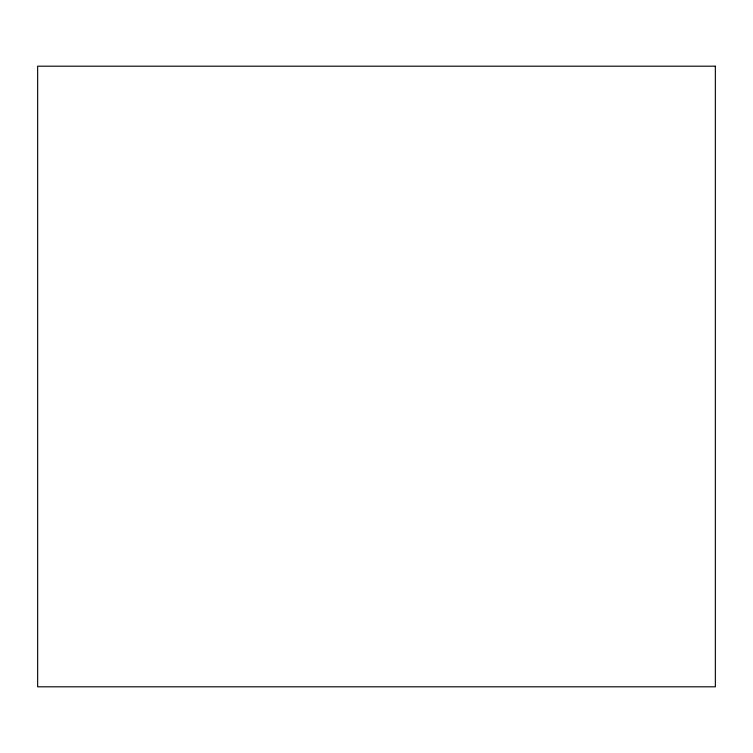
<?xml version="1.0" encoding="UTF-8"?>
<svg xmlns="http://www.w3.org/2000/svg" width="753" height="753" viewBox="0 0 753 753"><rect width="100%" height="100%" fill="white"/><g stroke="black" fill="none" stroke-linecap="round" stroke-linejoin="round"><path stroke-width="1.13" d="M715.35 66.189L37.65 66.189L37.65 686.811L715.35 686.811L715.35 66.189"/></g></svg>
